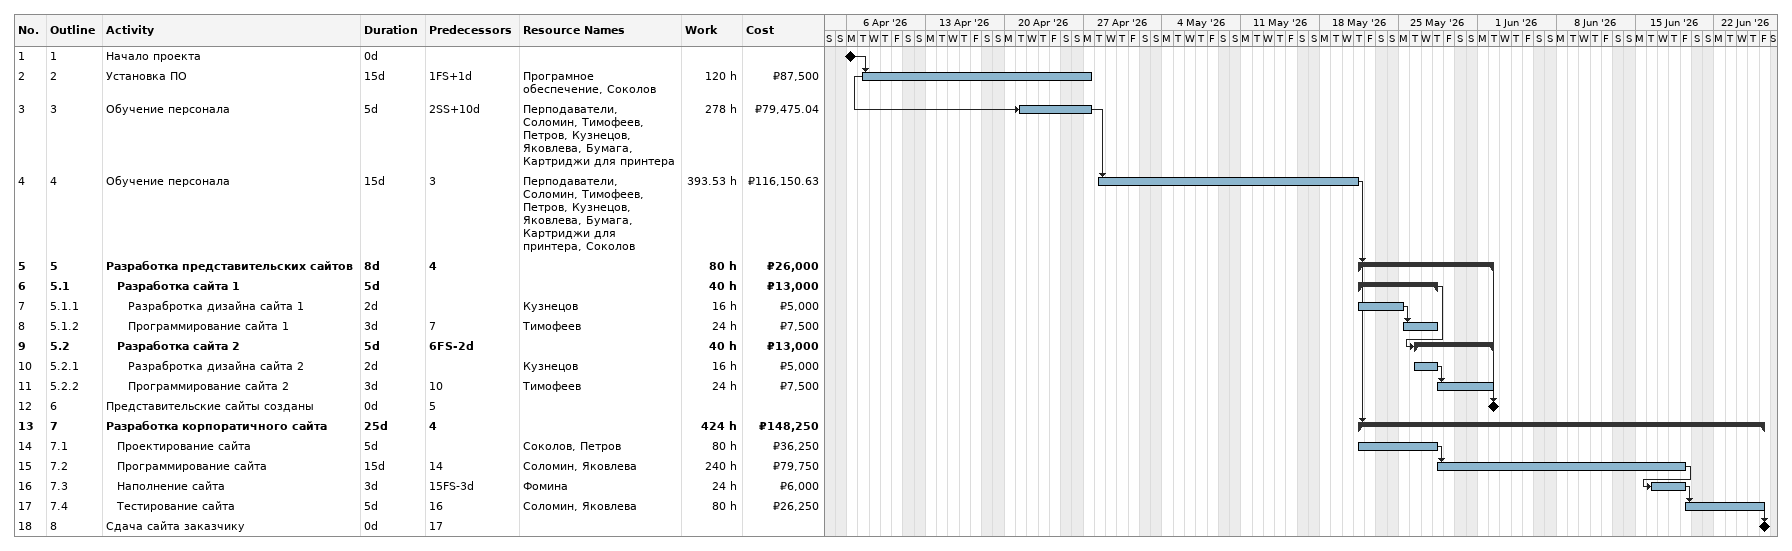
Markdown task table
| ID | WBS | Task | Duration | Start | Finish | Predecessors | Resources | Work (h) | Cost (₽) |
|---|---|---|---|---|---|---|---|---|---|
| 1 | 1 | Начало проекта | 0d | 2026-04-06 | 2026-04-06 |  |  |  |  |
| 2 | 2 | Установка ПО | 15d | 2026-04-07 | 2026-04-27 | 1FS+1d | Програмное обеспечение, Соколов | 120 | 87500 |
| 3 | 3 | Обучение персонала | 5d | 2026-04-21 | 2026-04-27 | 2SS+10d | Перподаватели, Соломин, Тимофеев, Петров, Кузнецов, Яковлева, Бумага, Картриджи для принтера | 278 | 79475.04 |
| 4 | 4 | Обучение персонала | 15d | 2026-04-28 | 2026-05-21 | 3 | Перподаватели, Соломин, Тимофеев, Петров, Кузнецов, Яковлева, Бумага, Картриджи для принтера, Соколов | 393.53 | 116150.63 |
| 5 | 5 | **Разработка представительских сайтов** | 8d | 2026-05-21 | 2026-06-02 | 4 |  | 80 | 26000 |
| 6 | 5.1 | **Разработка сайта 1** | 5d | 2026-05-21 | 2026-05-28 |  |  | 40 | 13000 |
| 7 | 5.1.1 | Разрабротка дизайна сайта 1 | 2d | 2026-05-21 | 2026-05-25 |  | Кузнецов | 16 | 5000 |
| 8 | 5.1.2 | Программирование сайта 1 | 3d | 2026-05-25 | 2026-05-28 | 7 | Тимофеев | 24 | 7500 |
| 9 | 5.2 | **Разработка сайта 2** | 5d | 2026-05-26 | 2026-06-02 | 6FS-2d |  | 40 | 13000 |
| 10 | 5.2.1 | Разрабротка дизайна сайта 2 | 2d | 2026-05-26 | 2026-05-28 |  | Кузнецов | 16 | 5000 |
| 11 | 5.2.2 | Программирование сайта 2 | 3d | 2026-05-28 | 2026-06-02 | 10 | Тимофеев | 24 | 7500 |
| 12 | 6 | Представительские сайты созданы | 0d | 2026-06-02 | 2026-06-02 | 5 |  |  |  |
| 13 | 7 | **Разработка корпоратичного сайта** | 25d | 2026-05-21 | 2026-06-26 | 4 |  | 424 | 148250 |
| 14 | 7.1 | Проектирование сайта | 5d | 2026-05-21 | 2026-05-28 |  | Соколов, Петров | 80 | 36250 |
| 15 | 7.2 | Программирование сайта | 15d | 2026-05-28 | 2026-06-19 | 14 | Соломин, Яковлева | 240 | 79750 |
| 16 | 7.3 | Наполнение сайта | 3d | 2026-06-16 | 2026-06-19 | 15FS-3d | Фомина | 24 | 6000 |
| 17 | 7.4 | Тестирование сайта | 5d | 2026-06-19 | 2026-06-26 | 16 | Соломин, Яковлева | 80 | 26250 |
| 18 | 8 | Сдача сайта заказчику | 0d | 2026-06-26 | 2026-06-26 | 17 |  |  |  |
